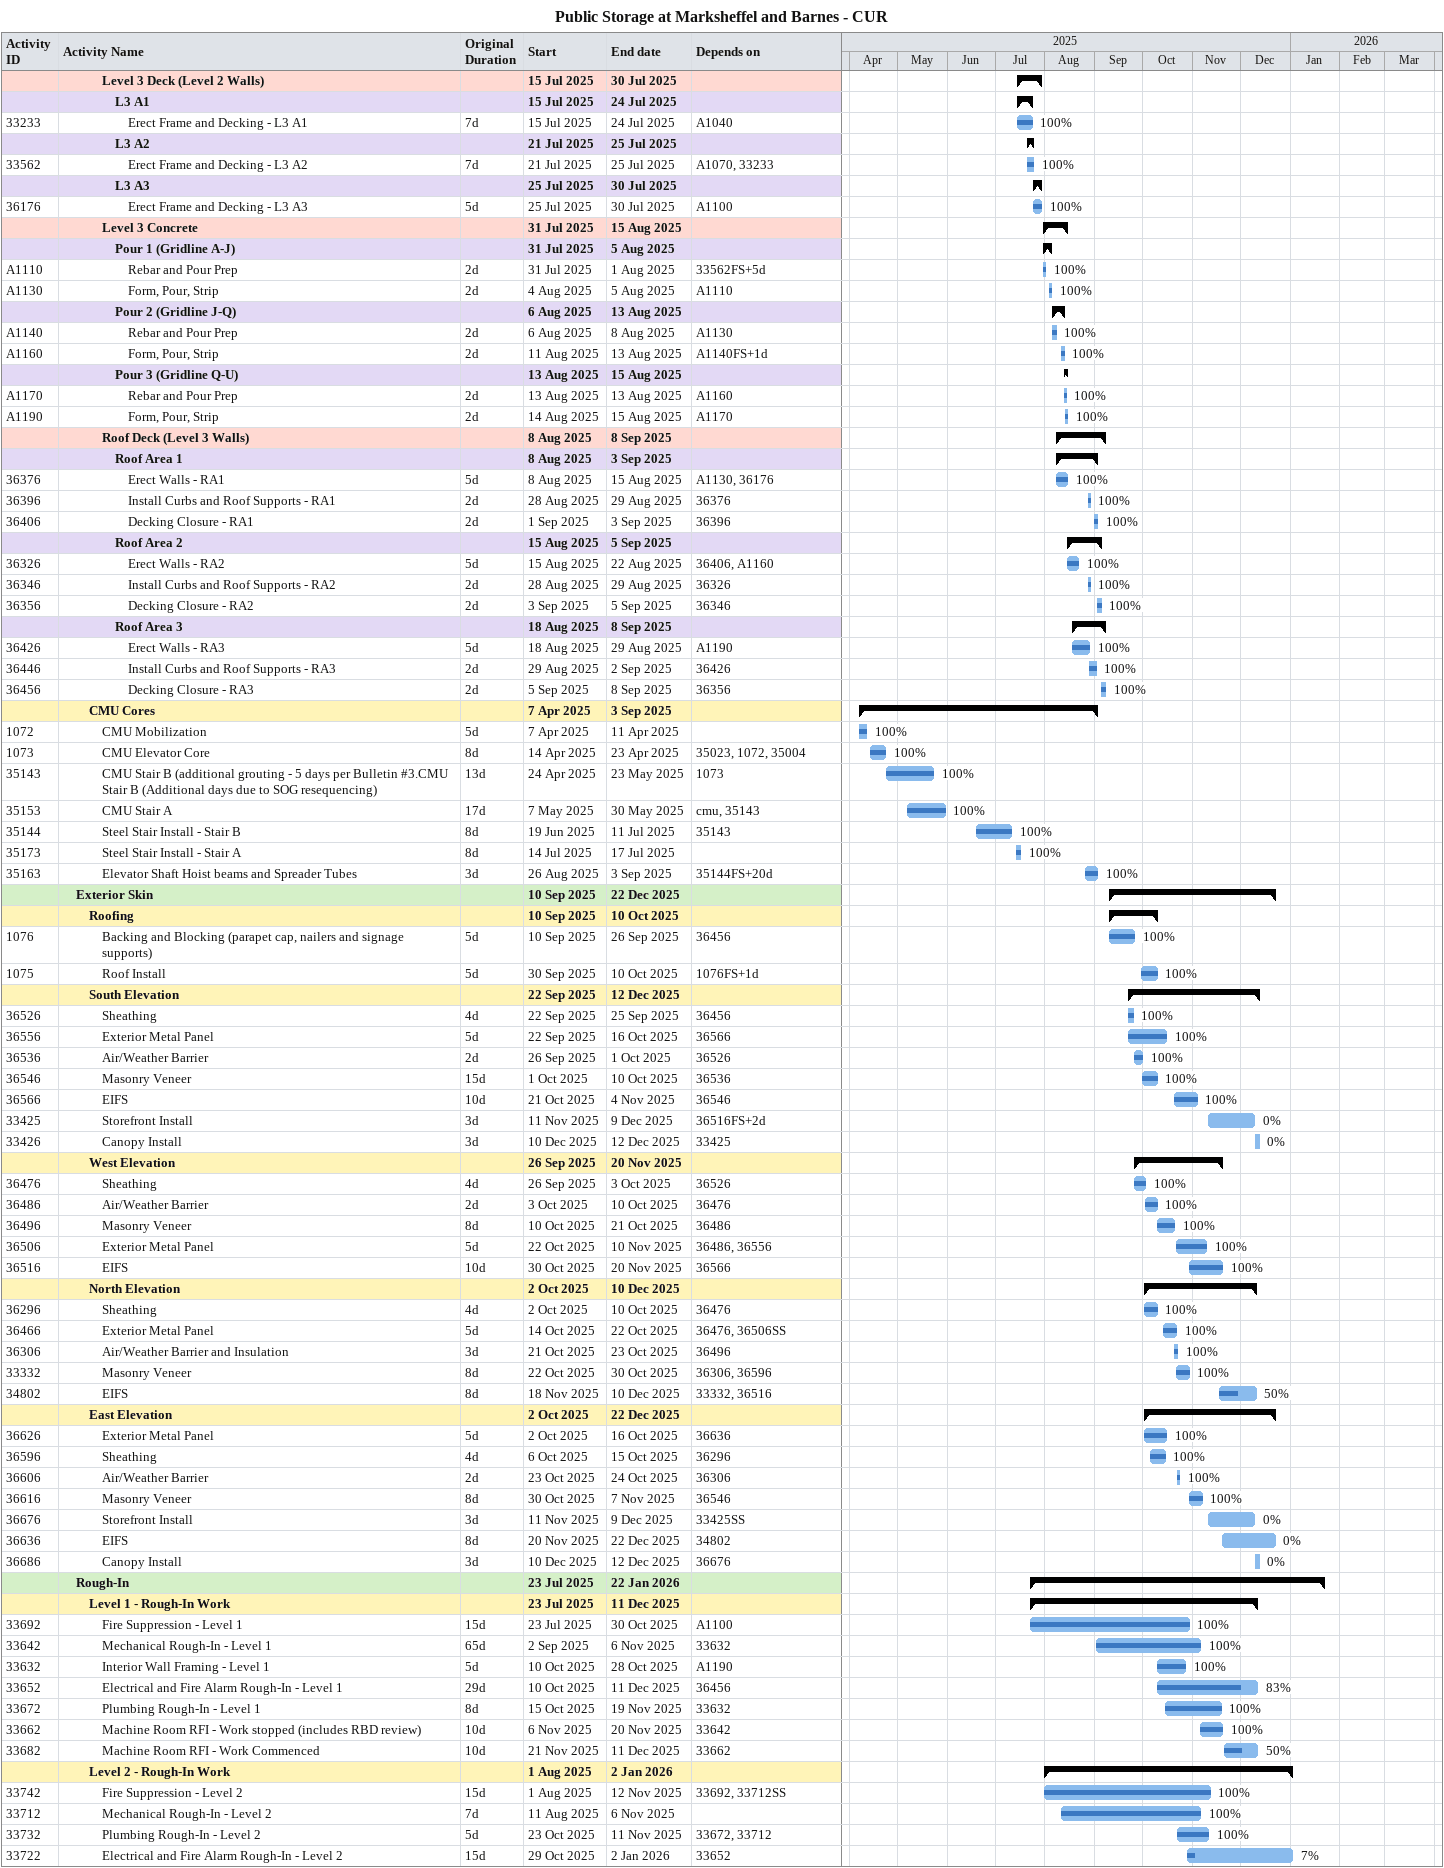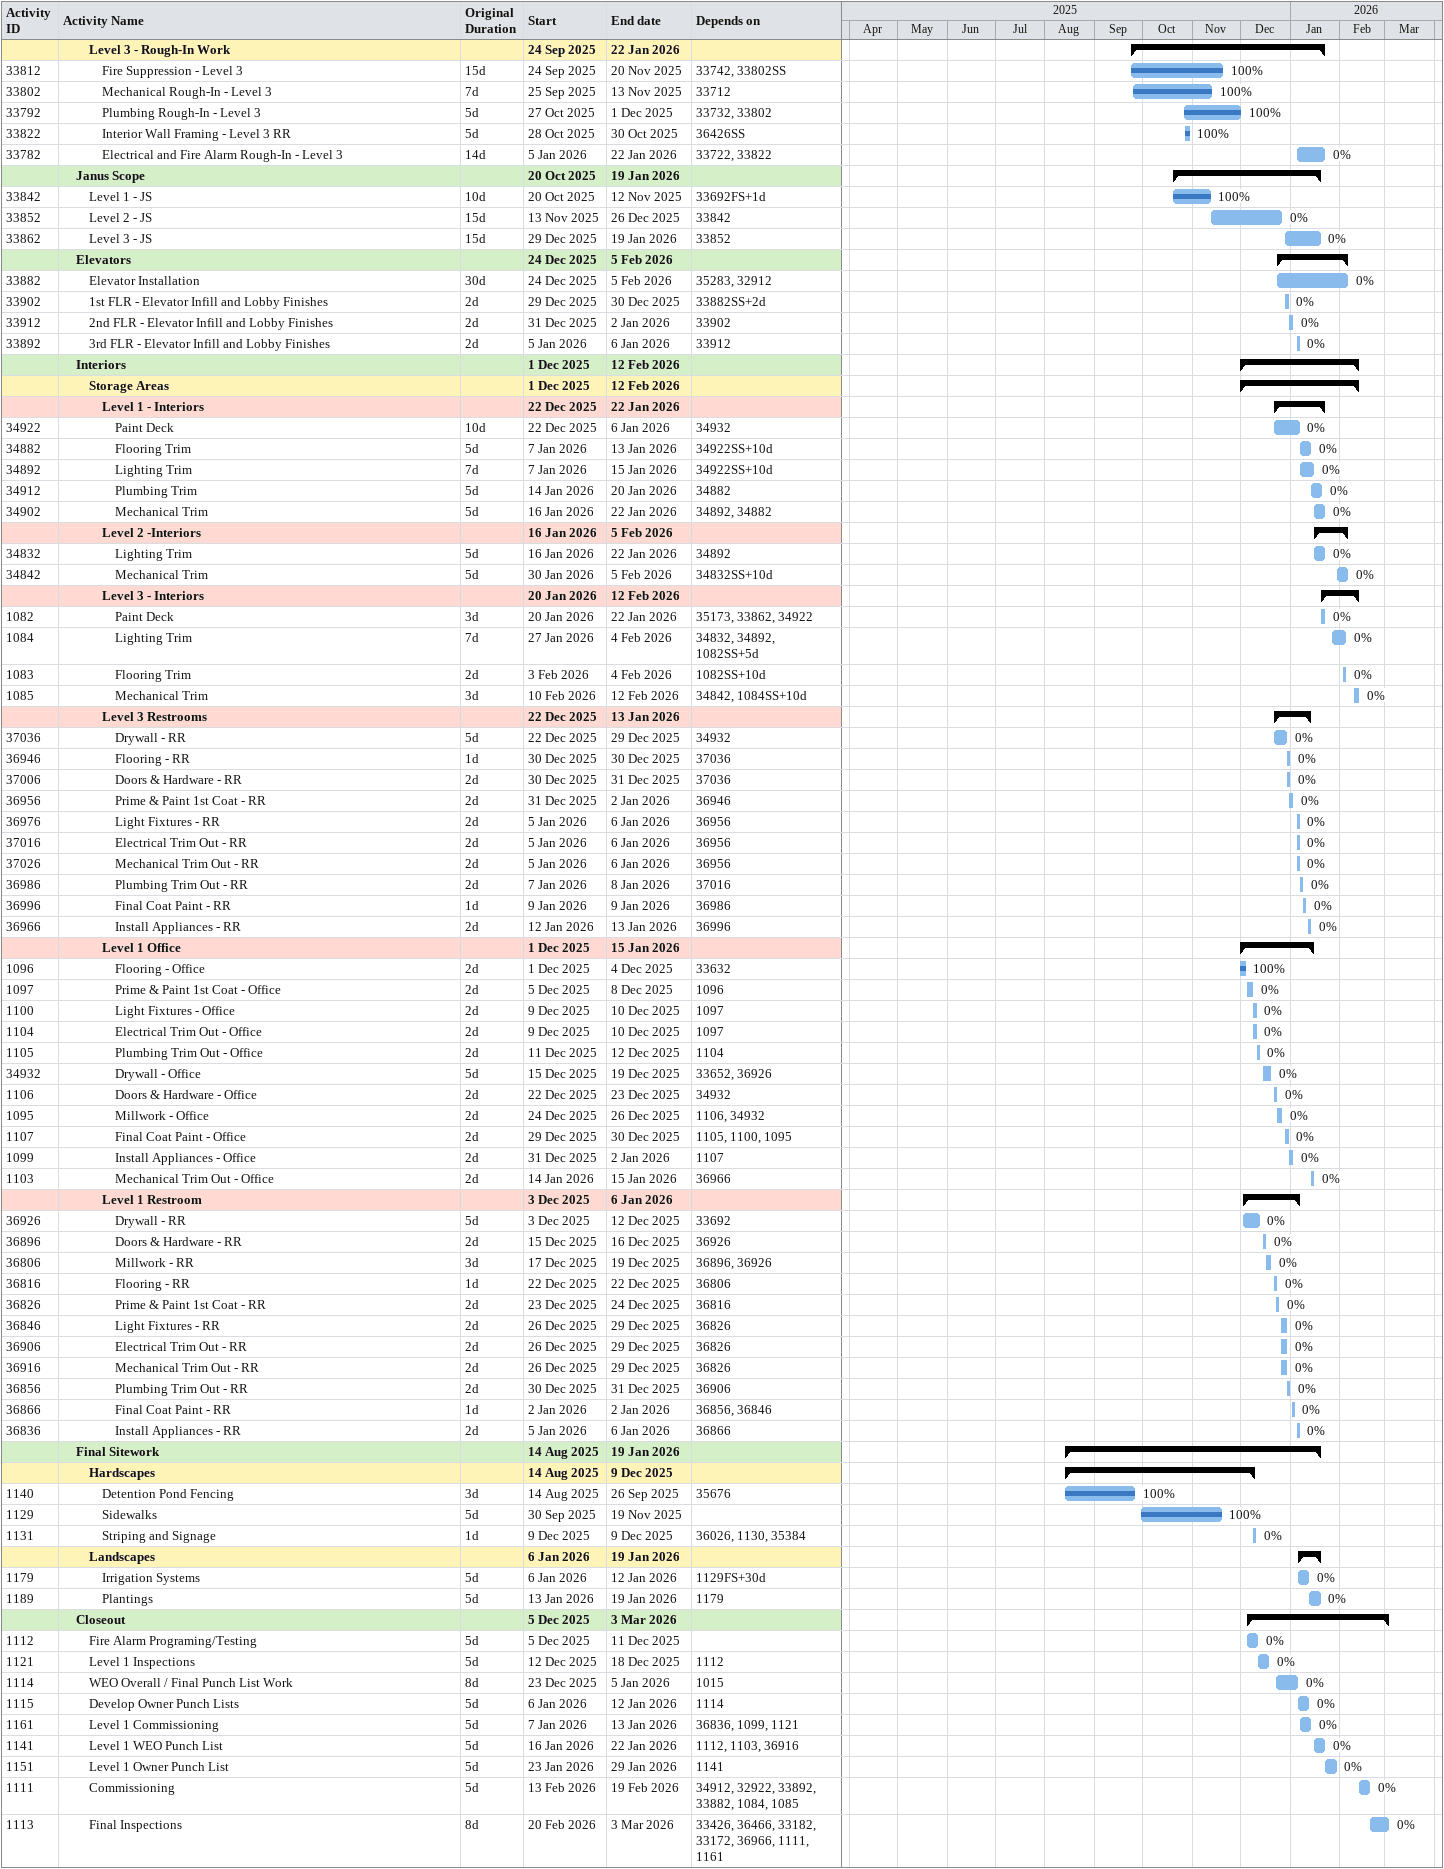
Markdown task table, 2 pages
Public Storage at Marksheffel and Barnes - CUR

| ID | Level | Task | Original duration | Start | Finish | Predecessors | % complete |
|---|---|---|---|---|---|---|---|
|  | 4 | **Level 3 Deck (Level 2 Walls)** |  | 2025-07-15 | 2025-07-30 |  |  |
|  | 5 | **L3 A1** |  | 2025-07-15 | 2025-07-24 |  |  |
| 33233 | 6 | Erect Frame and Decking - L3 A1 | 7d | 2025-07-15 | 2025-07-24 | A1040 | 100 |
|  | 5 | **L3 A2** |  | 2025-07-21 | 2025-07-25 |  |  |
| 33562 | 6 | Erect Frame and Decking - L3 A2 | 7d | 2025-07-21 | 2025-07-25 | A1070, 33233 | 100 |
|  | 5 | **L3 A3** |  | 2025-07-25 | 2025-07-30 |  |  |
| 36176 | 6 | Erect Frame and Decking - L3 A3 | 5d | 2025-07-25 | 2025-07-30 | A1100 | 100 |
|  | 4 | **Level 3 Concrete** |  | 2025-07-31 | 2025-08-15 |  |  |
|  | 5 | **Pour 1 (Gridline A-J)** |  | 2025-07-31 | 2025-08-05 |  |  |
| A1110 | 6 | Rebar and Pour Prep | 2d | 2025-07-31 | 2025-08-01 | 33562FS+5d | 100 |
| A1130 | 6 | Form, Pour, Strip | 2d | 2025-08-04 | 2025-08-05 | A1110 | 100 |
|  | 5 | **Pour 2 (Gridline J-Q)** |  | 2025-08-06 | 2025-08-13 |  |  |
| A1140 | 6 | Rebar and Pour Prep | 2d | 2025-08-06 | 2025-08-08 | A1130 | 100 |
| A1160 | 6 | Form, Pour, Strip | 2d | 2025-08-11 | 2025-08-13 | A1140FS+1d | 100 |
|  | 5 | **Pour 3 (Gridline Q-U)** |  | 2025-08-13 | 2025-08-15 |  |  |
| A1170 | 6 | Rebar and Pour Prep | 2d | 2025-08-13 | 2025-08-13 | A1160 | 100 |
| A1190 | 6 | Form, Pour, Strip | 2d | 2025-08-14 | 2025-08-15 | A1170 | 100 |
|  | 4 | **Roof Deck (Level 3 Walls)** |  | 2025-08-08 | 2025-09-08 |  |  |
|  | 5 | **Roof Area 1** |  | 2025-08-08 | 2025-09-03 |  |  |
| 36376 | 6 | Erect Walls - RA1 | 5d | 2025-08-08 | 2025-08-15 | A1130, 36176 | 100 |
| 36396 | 6 | Install Curbs and Roof Supports - RA1 | 2d | 2025-08-28 | 2025-08-29 | 36376 | 100 |
| 36406 | 6 | Decking Closure - RA1 | 2d | 2025-09-01 | 2025-09-03 | 36396 | 100 |
|  | 5 | **Roof Area 2** |  | 2025-08-15 | 2025-09-05 |  |  |
| 36326 | 6 | Erect Walls - RA2 | 5d | 2025-08-15 | 2025-08-22 | 36406, A1160 | 100 |
| 36346 | 6 | Install Curbs and Roof Supports - RA2 | 2d | 2025-08-28 | 2025-08-29 | 36326 | 100 |
| 36356 | 6 | Decking Closure - RA2 | 2d | 2025-09-03 | 2025-09-05 | 36346 | 100 |
|  | 5 | **Roof Area 3** |  | 2025-08-18 | 2025-09-08 |  |  |
| 36426 | 6 | Erect Walls - RA3 | 5d | 2025-08-18 | 2025-08-29 | A1190 | 100 |
| 36446 | 6 | Install Curbs and Roof Supports - RA3 | 2d | 2025-08-29 | 2025-09-02 | 36426 | 100 |
| 36456 | 6 | Decking Closure - RA3 | 2d | 2025-09-05 | 2025-09-08 | 36356 | 100 |
|  | 3 | **CMU Cores** |  | 2025-04-07 | 2025-09-03 |  |  |
| 1072 | 4 | CMU Mobilization | 5d | 2025-04-07 | 2025-04-11 |  | 100 |
| 1073 | 4 | CMU Elevator Core | 8d | 2025-04-14 | 2025-04-23 | 35023, 1072, 35004 | 100 |
| 35143 | 4 | CMU Stair B (additional grouting - 5 days per Bulletin #3.CMU Stair B (Additional days due to SOG resequencing) | 13d | 2025-04-24 | 2025-05-23 | 1073 | 100 |
| 35153 | 4 | CMU Stair A | 17d | 2025-05-07 | 2025-05-30 | cmu, 35143 | 100 |
| 35144 | 4 | Steel Stair Install - Stair B | 8d | 2025-06-19 | 2025-07-11 | 35143 | 100 |
| 35173 | 4 | Steel Stair Install - Stair A | 8d | 2025-07-14 | 2025-07-17 |  | 100 |
| 35163 | 4 | Elevator Shaft Hoist beams and Spreader Tubes | 3d | 2025-08-26 | 2025-09-03 | 35144FS+20d | 100 |
|  | 2 | **Exterior Skin** |  | 2025-09-10 | 2025-12-22 |  |  |
|  | 3 | **Roofing** |  | 2025-09-10 | 2025-10-10 |  |  |
| 1076 | 4 | Backing and Blocking (parapet cap, nailers and signage supports) | 5d | 2025-09-10 | 2025-09-26 | 36456 | 100 |
| 1075 | 4 | Roof Install | 5d | 2025-09-30 | 2025-10-10 | 1076FS+1d | 100 |
|  | 3 | **South Elevation** |  | 2025-09-22 | 2025-12-12 |  |  |
| 36526 | 4 | Sheathing | 4d | 2025-09-22 | 2025-09-25 | 36456 | 100 |
| 36556 | 4 | Exterior Metal Panel | 5d | 2025-09-22 | 2025-10-16 | 36566 | 100 |
| 36536 | 4 | Air/Weather Barrier | 2d | 2025-09-26 | 2025-10-01 | 36526 | 100 |
| 36546 | 4 | Masonry Veneer | 15d | 2025-10-01 | 2025-10-10 | 36536 | 100 |
| 36566 | 4 | EIFS | 10d | 2025-10-21 | 2025-11-04 | 36546 | 100 |
| 33425 | 4 | Storefront Install | 3d | 2025-11-11 | 2025-12-09 | 36516FS+2d | 0 |
| 33426 | 4 | Canopy Install | 3d | 2025-12-10 | 2025-12-12 | 33425 | 0 |
|  | 3 | **West Elevation** |  | 2025-09-26 | 2025-11-20 |  |  |
| 36476 | 4 | Sheathing | 4d | 2025-09-26 | 2025-10-03 | 36526 | 100 |
| 36486 | 4 | Air/Weather Barrier | 2d | 2025-10-03 | 2025-10-10 | 36476 | 100 |
| 36496 | 4 | Masonry Veneer | 8d | 2025-10-10 | 2025-10-21 | 36486 | 100 |
| 36506 | 4 | Exterior Metal Panel | 5d | 2025-10-22 | 2025-11-10 | 36486, 36556 | 100 |
| 36516 | 4 | EIFS | 10d | 2025-10-30 | 2025-11-20 | 36566 | 100 |
|  | 3 | **North Elevation** |  | 2025-10-02 | 2025-12-10 |  |  |
| 36296 | 4 | Sheathing | 4d | 2025-10-02 | 2025-10-10 | 36476 | 100 |
| 36466 | 4 | Exterior Metal Panel | 5d | 2025-10-14 | 2025-10-22 | 36476, 36506SS | 100 |
| 36306 | 4 | Air/Weather Barrier and Insulation | 3d | 2025-10-21 | 2025-10-23 | 36496 | 100 |
| 33332 | 4 | Masonry Veneer | 8d | 2025-10-22 | 2025-10-30 | 36306, 36596 | 100 |
| 34802 | 4 | EIFS | 8d | 2025-11-18 | 2025-12-10 | 33332, 36516 | 50 |
|  | 3 | **East Elevation** |  | 2025-10-02 | 2025-12-22 |  |  |
| 36626 | 4 | Exterior Metal Panel | 5d | 2025-10-02 | 2025-10-16 | 36636 | 100 |
| 36596 | 4 | Sheathing | 4d | 2025-10-06 | 2025-10-15 | 36296 | 100 |
| 36606 | 4 | Air/Weather Barrier | 2d | 2025-10-23 | 2025-10-24 | 36306 | 100 |
| 36616 | 4 | Masonry Veneer | 8d | 2025-10-30 | 2025-11-07 | 36546 | 100 |
| 36676 | 4 | Storefront Install | 3d | 2025-11-11 | 2025-12-09 | 33425SS | 0 |
| 36636 | 4 | EIFS | 8d | 2025-11-20 | 2025-12-22 | 34802 | 0 |
| 36686 | 4 | Canopy Install | 3d | 2025-12-10 | 2025-12-12 | 36676 | 0 |
|  | 2 | **Rough-In** |  | 2025-07-23 | 2026-01-22 |  |  |
|  | 3 | **Level 1 - Rough-In Work** |  | 2025-07-23 | 2025-12-11 |  |  |
| 33692 | 4 | Fire Suppression - Level 1 | 15d | 2025-07-23 | 2025-10-30 | A1100 | 100 |
| 33642 | 4 | Mechanical Rough-In - Level 1 | 65d | 2025-09-02 | 2025-11-06 | 33632 | 100 |
| 33632 | 4 | Interior Wall Framing - Level 1 | 5d | 2025-10-10 | 2025-10-28 | A1190 | 100 |
| 33652 | 4 | Electrical and Fire Alarm Rough-In - Level 1 | 29d | 2025-10-10 | 2025-12-11 | 36456 | 83 |
| 33672 | 4 | Plumbing Rough-In - Level 1 | 8d | 2025-10-15 | 2025-11-19 | 33632 | 100 |
| 33662 | 4 | Machine Room RFI - Work stopped (includes RBD review) | 10d | 2025-11-06 | 2025-11-20 | 33642 | 100 |
| 33682 | 4 | Machine Room RFI - Work Commenced | 10d | 2025-11-21 | 2025-12-11 | 33662 | 50 |
|  | 3 | **Level 2 - Rough-In Work** |  | 2025-08-01 | 2026-01-02 |  |  |
| 33742 | 4 | Fire Suppression - Level 2 | 15d | 2025-08-01 | 2025-11-12 | 33692, 33712SS | 100 |
| 33712 | 4 | Mechanical Rough-In - Level 2 | 7d | 2025-08-11 | 2025-11-06 |  | 100 |
| 33732 | 4 | Plumbing Rough-In - Level 2 | 5d | 2025-10-23 | 2025-11-11 | 33672, 33712 | 100 |
| 33722 | 4 | Electrical and Fire Alarm Rough-In - Level 2 | 15d | 2025-10-29 | 2026-01-02 | 33652 | 7 |
|  | 3 | **Level 3 - Rough-In Work** |  | 2025-09-24 | 2026-01-22 |  |  |
| 33812 | 4 | Fire Suppression - Level 3 | 15d | 2025-09-24 | 2025-11-20 | 33742, 33802SS | 100 |
| 33802 | 4 | Mechanical Rough-In - Level 3 | 7d | 2025-09-25 | 2025-11-13 | 33712 | 100 |
| 33792 | 4 | Plumbing Rough-In - Level 3 | 5d | 2025-10-27 | 2025-12-01 | 33732, 33802 | 100 |
| 33822 | 4 | Interior Wall Framing - Level 3 RR | 5d | 2025-10-28 | 2025-10-30 | 36426SS | 100 |
| 33782 | 4 | Electrical and Fire Alarm Rough-In - Level 3 | 14d | 2026-01-05 | 2026-01-22 | 33722, 33822 | 0 |
|  | 2 | **Janus Scope** |  | 2025-10-20 | 2026-01-19 |  |  |
| 33842 | 3 | Level 1 - JS | 10d | 2025-10-20 | 2025-11-12 | 33692FS+1d | 100 |
| 33852 | 3 | Level 2 - JS | 15d | 2025-11-13 | 2025-12-26 | 33842 | 0 |
| 33862 | 3 | Level 3 - JS | 15d | 2025-12-29 | 2026-01-19 | 33852 | 0 |
|  | 2 | **Elevators** |  | 2025-12-24 | 2026-02-05 |  |  |
| 33882 | 3 | Elevator Installation | 30d | 2025-12-24 | 2026-02-05 | 35283, 32912 | 0 |
| 33902 | 3 | 1st FLR - Elevator Infill and Lobby Finishes | 2d | 2025-12-29 | 2025-12-30 | 33882SS+2d | 0 |
| 33912 | 3 | 2nd FLR - Elevator Infill and Lobby Finishes | 2d | 2025-12-31 | 2026-01-02 | 33902 | 0 |
| 33892 | 3 | 3rd FLR - Elevator Infill and Lobby Finishes | 2d | 2026-01-05 | 2026-01-06 | 33912 | 0 |
|  | 2 | **Interiors** |  | 2025-12-01 | 2026-02-12 |  |  |
|  | 3 | **Storage Areas** |  | 2025-12-01 | 2026-02-12 |  |  |
|  | 4 | **Level 1 - Interiors** |  | 2025-12-22 | 2026-01-22 |  |  |
| 34922 | 5 | Paint Deck | 10d | 2025-12-22 | 2026-01-06 | 34932 | 0 |
| 34882 | 5 | Flooring Trim | 5d | 2026-01-07 | 2026-01-13 | 34922SS+10d | 0 |
| 34892 | 5 | Lighting Trim | 7d | 2026-01-07 | 2026-01-15 | 34922SS+10d | 0 |
| 34912 | 5 | Plumbing Trim | 5d | 2026-01-14 | 2026-01-20 | 34882 | 0 |
| 34902 | 5 | Mechanical Trim | 5d | 2026-01-16 | 2026-01-22 | 34892, 34882 | 0 |
|  | 4 | **Level 2 -Interiors** |  | 2026-01-16 | 2026-02-05 |  |  |
| 34832 | 5 | Lighting Trim | 5d | 2026-01-16 | 2026-01-22 | 34892 | 0 |
| 34842 | 5 | Mechanical Trim | 5d | 2026-01-30 | 2026-02-05 | 34832SS+10d | 0 |
|  | 4 | **Level 3 - Interiors** |  | 2026-01-20 | 2026-02-12 |  |  |
| 1082 | 5 | Paint Deck | 3d | 2026-01-20 | 2026-01-22 | 35173, 33862, 34922 | 0 |
| 1084 | 5 | Lighting Trim | 7d | 2026-01-27 | 2026-02-04 | 34832, 34892, 1082SS+5d | 0 |
| 1083 | 5 | Flooring Trim | 2d | 2026-02-03 | 2026-02-04 | 1082SS+10d | 0 |
| 1085 | 5 | Mechanical Trim | 3d | 2026-02-10 | 2026-02-12 | 34842, 1084SS+10d | 0 |
|  | 4 | **Level 3 Restrooms** |  | 2025-12-22 | 2026-01-13 |  |  |
| 37036 | 5 | Drywall - RR | 5d | 2025-12-22 | 2025-12-29 | 34932 | 0 |
| 36946 | 5 | Flooring - RR | 1d | 2025-12-30 | 2025-12-30 | 37036 | 0 |
| 37006 | 5 | Doors & Hardware - RR | 2d | 2025-12-30 | 2025-12-31 | 37036 | 0 |
| 36956 | 5 | Prime & Paint 1st Coat - RR | 2d | 2025-12-31 | 2026-01-02 | 36946 | 0 |
| 36976 | 5 | Light Fixtures - RR | 2d | 2026-01-05 | 2026-01-06 | 36956 | 0 |
| 37016 | 5 | Electrical Trim Out - RR | 2d | 2026-01-05 | 2026-01-06 | 36956 | 0 |
| 37026 | 5 | Mechanical Trim Out - RR | 2d | 2026-01-05 | 2026-01-06 | 36956 | 0 |
| 36986 | 5 | Plumbing Trim Out - RR | 2d | 2026-01-07 | 2026-01-08 | 37016 | 0 |
| 36996 | 5 | Final Coat Paint - RR | 1d | 2026-01-09 | 2026-01-09 | 36986 | 0 |
| 36966 | 5 | Install Appliances - RR | 2d | 2026-01-12 | 2026-01-13 | 36996 | 0 |
|  | 4 | **Level 1 Office** |  | 2025-12-01 | 2026-01-15 |  |  |
| 1096 | 5 | Flooring - Office | 2d | 2025-12-01 | 2025-12-04 | 33632 | 100 |
| 1097 | 5 | Prime & Paint 1st Coat - Office | 2d | 2025-12-05 | 2025-12-08 | 1096 | 0 |
| 1100 | 5 | Light Fixtures - Office | 2d | 2025-12-09 | 2025-12-10 | 1097 | 0 |
| 1104 | 5 | Electrical Trim Out - Office | 2d | 2025-12-09 | 2025-12-10 | 1097 | 0 |
| 1105 | 5 | Plumbing Trim Out - Office | 2d | 2025-12-11 | 2025-12-12 | 1104 | 0 |
| 34932 | 5 | Drywall - Office | 5d | 2025-12-15 | 2025-12-19 | 33652, 36926 | 0 |
| 1106 | 5 | Doors & Hardware - Office | 2d | 2025-12-22 | 2025-12-23 | 34932 | 0 |
| 1095 | 5 | Millwork - Office | 2d | 2025-12-24 | 2025-12-26 | 1106, 34932 | 0 |
| 1107 | 5 | Final Coat Paint - Office | 2d | 2025-12-29 | 2025-12-30 | 1105, 1100, 1095 | 0 |
| 1099 | 5 | Install Appliances - Office | 2d | 2025-12-31 | 2026-01-02 | 1107 | 0 |
| 1103 | 5 | Mechanical Trim Out - Office | 2d | 2026-01-14 | 2026-01-15 | 36966 | 0 |
|  | 4 | **Level 1 Restroom** |  | 2025-12-03 | 2026-01-06 |  |  |
| 36926 | 5 | Drywall - RR | 5d | 2025-12-03 | 2025-12-12 | 33692 | 0 |
| 36896 | 5 | Doors & Hardware - RR | 2d | 2025-12-15 | 2025-12-16 | 36926 | 0 |
| 36806 | 5 | Millwork - RR | 3d | 2025-12-17 | 2025-12-19 | 36896, 36926 | 0 |
| 36816 | 5 | Flooring - RR | 1d | 2025-12-22 | 2025-12-22 | 36806 | 0 |
| 36826 | 5 | Prime & Paint 1st Coat - RR | 2d | 2025-12-23 | 2025-12-24 | 36816 | 0 |
| 36846 | 5 | Light Fixtures - RR | 2d | 2025-12-26 | 2025-12-29 | 36826 | 0 |
| 36906 | 5 | Electrical Trim Out - RR | 2d | 2025-12-26 | 2025-12-29 | 36826 | 0 |
| 36916 | 5 | Mechanical Trim Out - RR | 2d | 2025-12-26 | 2025-12-29 | 36826 | 0 |
| 36856 | 5 | Plumbing Trim Out - RR | 2d | 2025-12-30 | 2025-12-31 | 36906 | 0 |
| 36866 | 5 | Final Coat Paint - RR | 1d | 2026-01-02 | 2026-01-02 | 36856, 36846 | 0 |
| 36836 | 5 | Install Appliances - RR | 2d | 2026-01-05 | 2026-01-06 | 36866 | 0 |
|  | 2 | **Final Sitework** |  | 2025-08-14 | 2026-01-19 |  |  |
|  | 3 | **Hardscapes** |  | 2025-08-14 | 2025-12-09 |  |  |
| 1140 | 4 | Detention Pond Fencing | 3d | 2025-08-14 | 2025-09-26 | 35676 | 100 |
| 1129 | 4 | Sidewalks | 5d | 2025-09-30 | 2025-11-19 |  | 100 |
| 1131 | 4 | Striping and Signage | 1d | 2025-12-09 | 2025-12-09 | 36026, 1130, 35384 | 0 |
|  | 3 | **Landscapes** |  | 2026-01-06 | 2026-01-19 |  |  |
| 1179 | 4 | Irrigation Systems | 5d | 2026-01-06 | 2026-01-12 | 1129FS+30d | 0 |
| 1189 | 4 | Plantings | 5d | 2026-01-13 | 2026-01-19 | 1179 | 0 |
|  | 2 | **Closeout** |  | 2025-12-05 | 2026-03-03 |  |  |
| 1112 | 3 | Fire Alarm Programing/Testing | 5d | 2025-12-05 | 2025-12-11 |  | 0 |
| 1121 | 3 | Level 1 Inspections | 5d | 2025-12-12 | 2025-12-18 | 1112 | 0 |
| 1114 | 3 | WEO Overall / Final Punch List Work | 8d | 2025-12-23 | 2026-01-05 | 1015 | 0 |
| 1115 | 3 | Develop Owner Punch Lists | 5d | 2026-01-06 | 2026-01-12 | 1114 | 0 |
| 1161 | 3 | Level 1 Commissioning | 5d | 2026-01-07 | 2026-01-13 | 36836, 1099, 1121 | 0 |
| 1141 | 3 | Level 1 WEO Punch List | 5d | 2026-01-16 | 2026-01-22 | 1112, 1103, 36916 | 0 |
| 1151 | 3 | Level 1 Owner Punch List | 5d | 2026-01-23 | 2026-01-29 | 1141 | 0 |
| 1111 | 3 | Commissioning | 5d | 2026-02-13 | 2026-02-19 | 34912, 32922, 33892, 33882, 1084, 1085 | 0 |
| 1113 | 3 | Final Inspections | 8d | 2026-02-20 | 2026-03-03 | 33426, 36466, 33182, 33172, 36966, 1111, 1161 | 0 |
